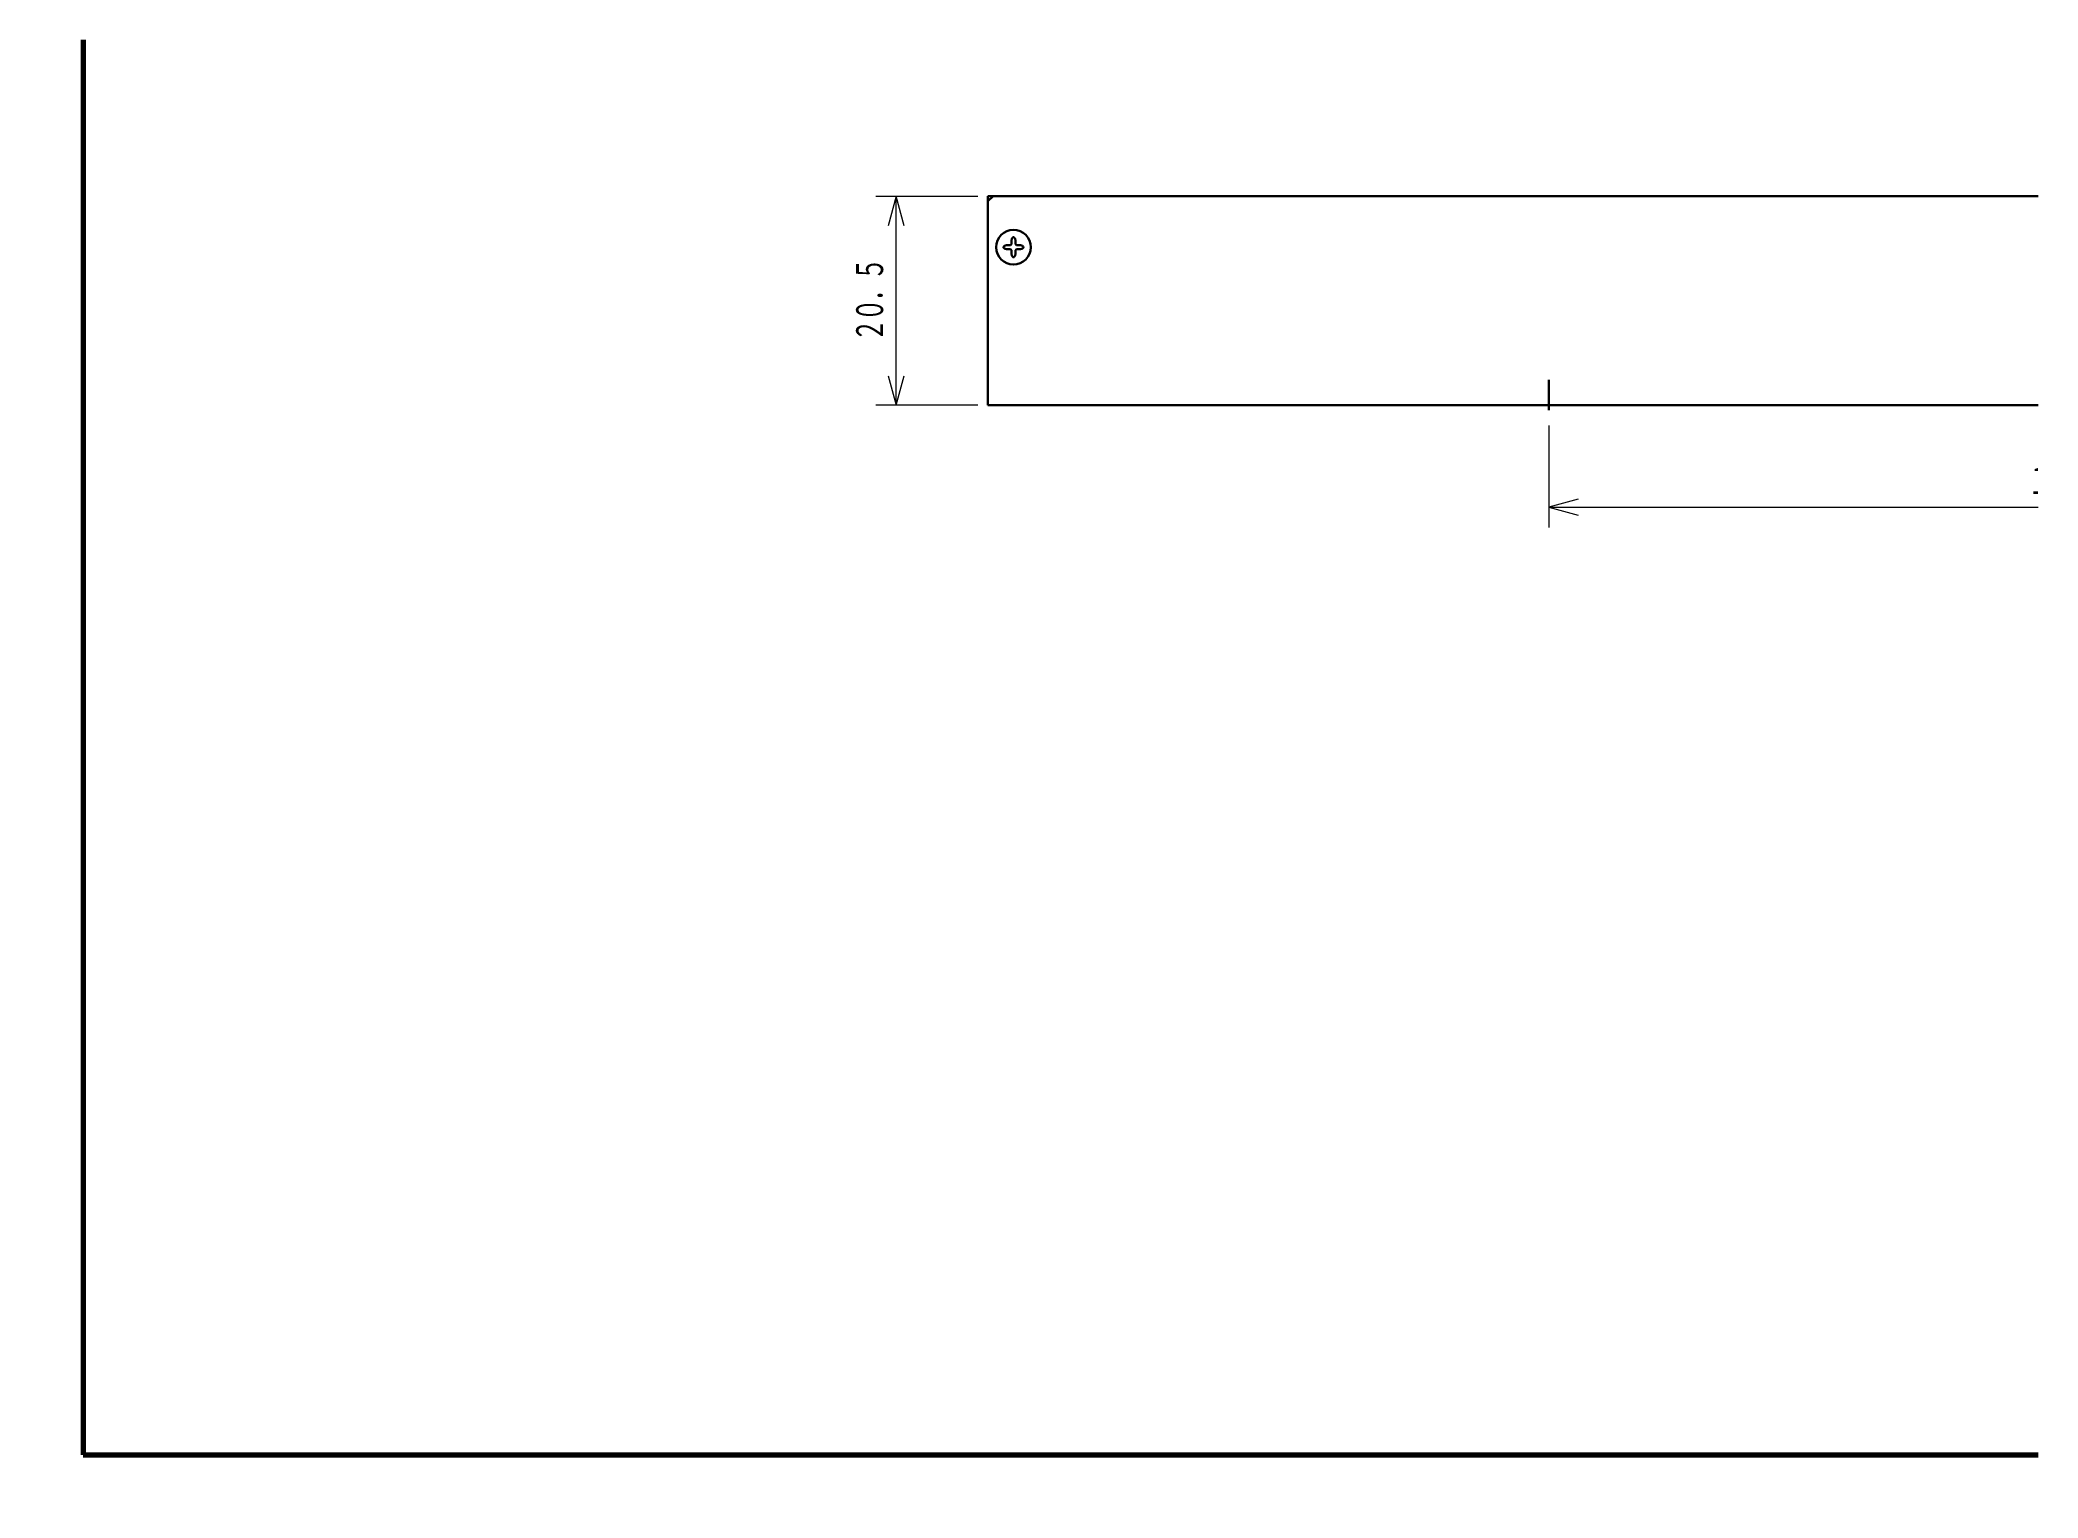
# Paper-space layout 'A3_2_1' of a CAD drawing. Header units: millimetres. Extents: x 0 to 392, y 0 to 286.
# The model-space entities are those that its viewports show. They can reach past a viewport. Long polylines and large blocks are cut down to what shows.
import ezdxf

# ---------------------------------------------------------------- set-up
doc = ezdxf.new("R2010")
doc.units = ezdxf.units.MM
doc.layers.get('0').update_dxf_attribs({"lineweight": 30})
for name, color, linetype, lineweight in [('2KD_寸法１', 7, 'Continuous', 15), ('AUX', 7, 'Continuous', 40), ('PINOFF', 6, 'Continuous', 9)]:
    doc.layers.add(name, color=color, linetype=linetype, lineweight=lineweight)
doc.layers.get('PINOFF').freeze()
doc.styles.add('BIGFONT', font='txt.shx', dxfattribs={"bigfont": 'bigfont'})

# ---------------------------------------------------------------- blocks, each defined once
blk = doc.blocks.new('A$C7C7B27AA')
for p, q in [((0, 20.5), (210, 20.5)), ((0.5, 20.5), (0, 20)), ((0, 0), (0, 20.5)), ((104, 20.5), (75, 20.5)), ((2.2065, 15.6955), (1.9128, 15.6955)), ((2.2065, 15.6956), (2.3044, 15.7935)), ((2.3044, 15.7935), (2.3044, 16.0872)), ((2.696, 15.7935), (2.696, 16.0872)), ((2.794, 15.6956), (2.6961, 15.7935)), ((2.794, 15.6955), (3.0877, 15.6955)), ((2.2065, 15.3039), (1.9128, 15.3039)), ((2.2065, 15.3039), (2.3044, 15.206)), ((2.3044, 15.206), (2.3044, 14.9123)), ((2.696, 15.206), (2.696, 14.9123)), ((2.794, 15.3039), (2.6961, 15.206)), ((2.794, 15.3039), (3.0877, 15.3039)), ((55, 2.5), (55, -0.5)), ((0, 1.5), (0, 0.5)), ((0, 0), (210, 0))]:
    blk.add_line(p, q)
for points in [[(1.9128, 15.6955), (1.8787, 15.6948), (1.8448, 15.6925), (1.8114, 15.6888), (1.7789, 15.6837), (1.7473, 15.6771), (1.717, 15.6693), (1.6882, 15.6601), (1.6611, 15.6497), (1.6359, 15.6382), (1.6128, 15.6256), (1.592, 15.612), (1.5737, 15.5976), (1.5579, 15.5825), (1.5448, 15.5667), (1.5346, 15.5504), (1.5272, 15.5337), (1.5227, 15.5168), (1.5212, 15.4997), (1.5227, 15.4826), (1.5272, 15.4657), (1.5346, 15.449), (1.5448, 15.4327), (1.5579, 15.4169), (1.5737, 15.4018), (1.592, 15.3874), (1.6128, 15.3738), (1.6359, 15.3612), (1.6611, 15.3497), (1.6882, 15.3393), (1.717, 15.3301), (1.7473, 15.3223), (1.7789, 15.3157), (1.8114, 15.3106), (1.8448, 15.3069), (1.8787, 15.3046), (1.9128, 15.3039)], [(2.696, 16.0872), (2.6953, 16.1213), (2.693, 16.1552), (2.6893, 16.1886), (2.6842, 16.2211), (2.6776, 16.2527), (2.6698, 16.283), (2.6606, 16.3118), (2.6502, 16.3389), (2.6387, 16.3641), (2.6261, 16.3872), (2.6125, 16.408), (2.5981, 16.4263), (2.583, 16.4421), (2.5672, 16.4552), (2.5509, 16.4654), (2.5342, 16.4728), (2.5173, 16.4773), (2.5002, 16.4788), (2.4831, 16.4773), (2.4662, 16.4728), (2.4495, 16.4654), (2.4332, 16.4552), (2.4174, 16.4421), (2.4023, 16.4263), (2.3879, 16.408), (2.3743, 16.3872), (2.3617, 16.3641), (2.3502, 16.3389), (2.3398, 16.3118), (2.3306, 16.283), (2.3228, 16.2527), (2.3162, 16.2211), (2.3111, 16.1886), (2.3074, 16.1552), (2.3051, 16.1213), (2.3044, 16.0872)], [(3.0877, 15.3039), (3.1218, 15.3046), (3.1557, 15.3069), (3.1891, 15.3106), (3.2216, 15.3157), (3.2532, 15.3223), (3.2835, 15.3301), (3.3123, 15.3393), (3.3394, 15.3497), (3.3646, 15.3612), (3.3877, 15.3738), (3.4085, 15.3874), (3.4268, 15.4018), (3.4426, 15.4169), (3.4557, 15.4327), (3.4659, 15.449), (3.4733, 15.4657), (3.4778, 15.4826), (3.4793, 15.4997), (3.4778, 15.5168), (3.4733, 15.5337), (3.4659, 15.5504), (3.4557, 15.5667), (3.4426, 15.5825), (3.4268, 15.5976), (3.4085, 15.612), (3.3877, 15.6256), (3.3646, 15.6382), (3.3394, 15.6497), (3.3123, 15.6601), (3.2835, 15.6693), (3.2532, 15.6771), (3.2216, 15.6837), (3.1891, 15.6888), (3.1557, 15.6925), (3.1218, 15.6948), (3.0877, 15.6955)], [(2.3044, 14.9123), (2.3051, 14.8782), (2.3074, 14.8443), (2.3111, 14.8109), (2.3162, 14.7784), (2.3228, 14.7468), (2.3306, 14.7165), (2.3398, 14.6877), (2.3502, 14.6606), (2.3617, 14.6354), (2.3743, 14.6123), (2.3879, 14.5915), (2.4023, 14.5732), (2.4174, 14.5574), (2.4332, 14.5443), (2.4495, 14.5341), (2.4662, 14.5267), (2.4831, 14.5222), (2.5002, 14.5207), (2.5173, 14.5222), (2.5342, 14.5267), (2.5509, 14.5341), (2.5672, 14.5443), (2.583, 14.5574), (2.5981, 14.5732), (2.6125, 14.5915), (2.6261, 14.6123), (2.6387, 14.6354), (2.6502, 14.6606), (2.6606, 14.6877), (2.6698, 14.7165), (2.6776, 14.7468), (2.6842, 14.7784), (2.6893, 14.8109), (2.693, 14.8443), (2.6953, 14.8782), (2.696, 14.9123)]]:
    blk.add_lwpolyline(points)
blk.add_circle((2.5003, 15.4997), 1.7)

msp = doc.modelspace()

# ---------------------------------------------------------------- linework, layer by layer
at = {"layer": '2KD_寸法１'}
for p, q in [((81.747, 127.427), (91.747, 127.427)), ((83.747, 127.427), (82.97, 124.53)), ((83.747, 106.927), (83.747, 127.427)), ((84.523, 124.53), (83.747, 127.427)), ((82.97, 109.825), (83.747, 106.927)), ((83.747, 106.927), (84.523, 109.825)), ((91.747, 106.927), (81.747, 106.927)), ((147.747, 104.927), (147.747, 94.927)), ((150.644, 97.704), (147.747, 96.927)), ((147.747, 96.927), (247.747, 96.927)), ((147.747, 96.927), (150.644, 96.151))]:
    msp.add_line(p, q, dxfattribs=at)
at = {"layer": 'AUX', "lineweight": 70}
msp.add_lwpolyline([(4, 4), (387, 4), (387, 281), (4, 281)], close=True, dxfattribs=at)

# ---------------------------------------------------------------- block references
msp.add_blockref('A$C7C7B27AA', (92.747, 106.927))

# ---------------------------------------------------------------- texts
at = {"layer": '2KD_寸法１', "style": 'BIGFONT', "width": 0.666}
for s, p in [('５', (82.747, 119.177)), ('．', (82.747, 117.177)), ('０', (82.747, 115.177)), ('２', (82.747, 113.177))]:
    msp.add_text(s, height=3, rotation=90, dxfattribs=at).set_placement(p)
msp.add_text('１', height=3, dxfattribs=at).set_placement((194.746, 97.927))

psp = doc.layouts.new('A3_2_1')

# ---------------------------------------------------------------- viewports
at = {"layer": 'PINOFF', "color": 7, "lineweight": 0}
psp.add_viewport(center=(195.5, 142.5), size=(392, 286), view_center_point=(97.75, 71.25), view_height=143.00001, dxfattribs=at)

doc.saveas('drawing.dxf')
